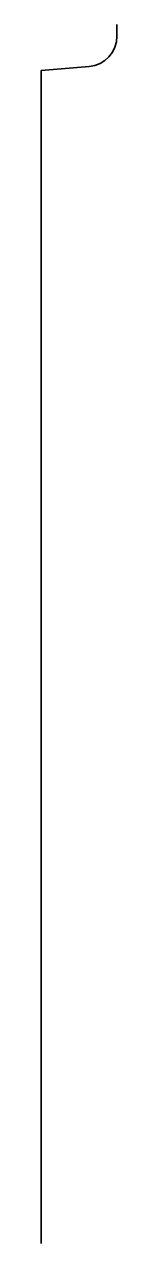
# Model space of a CAD drawing. Header units: millimetres. Extents: x 505 to 630, y 0 to 2000.
import ezdxf

# ---------------------------------------------------------------- set-up
doc = ezdxf.new("R2010")
doc.units = ezdxf.units.MM
doc.layers.add('粗线', color=1, linetype='Continuous', lineweight=35)

msp = doc.modelspace()

# ---------------------------------------------------------------- linework, layer by layer
at = {"layer": '粗线'}
for p, q in [((630, 2000), (630, 1980.8)), ((584.3, 1931), (505, 1924.1)), ((505, 1924.1), (505, 0))]:
    msp.add_line(p, q, dxfattribs=at)
msp.add_arc((580, 1980.8), 50, 274.9697, 0, dxfattribs=at)

doc.saveas('drawing.dxf')
